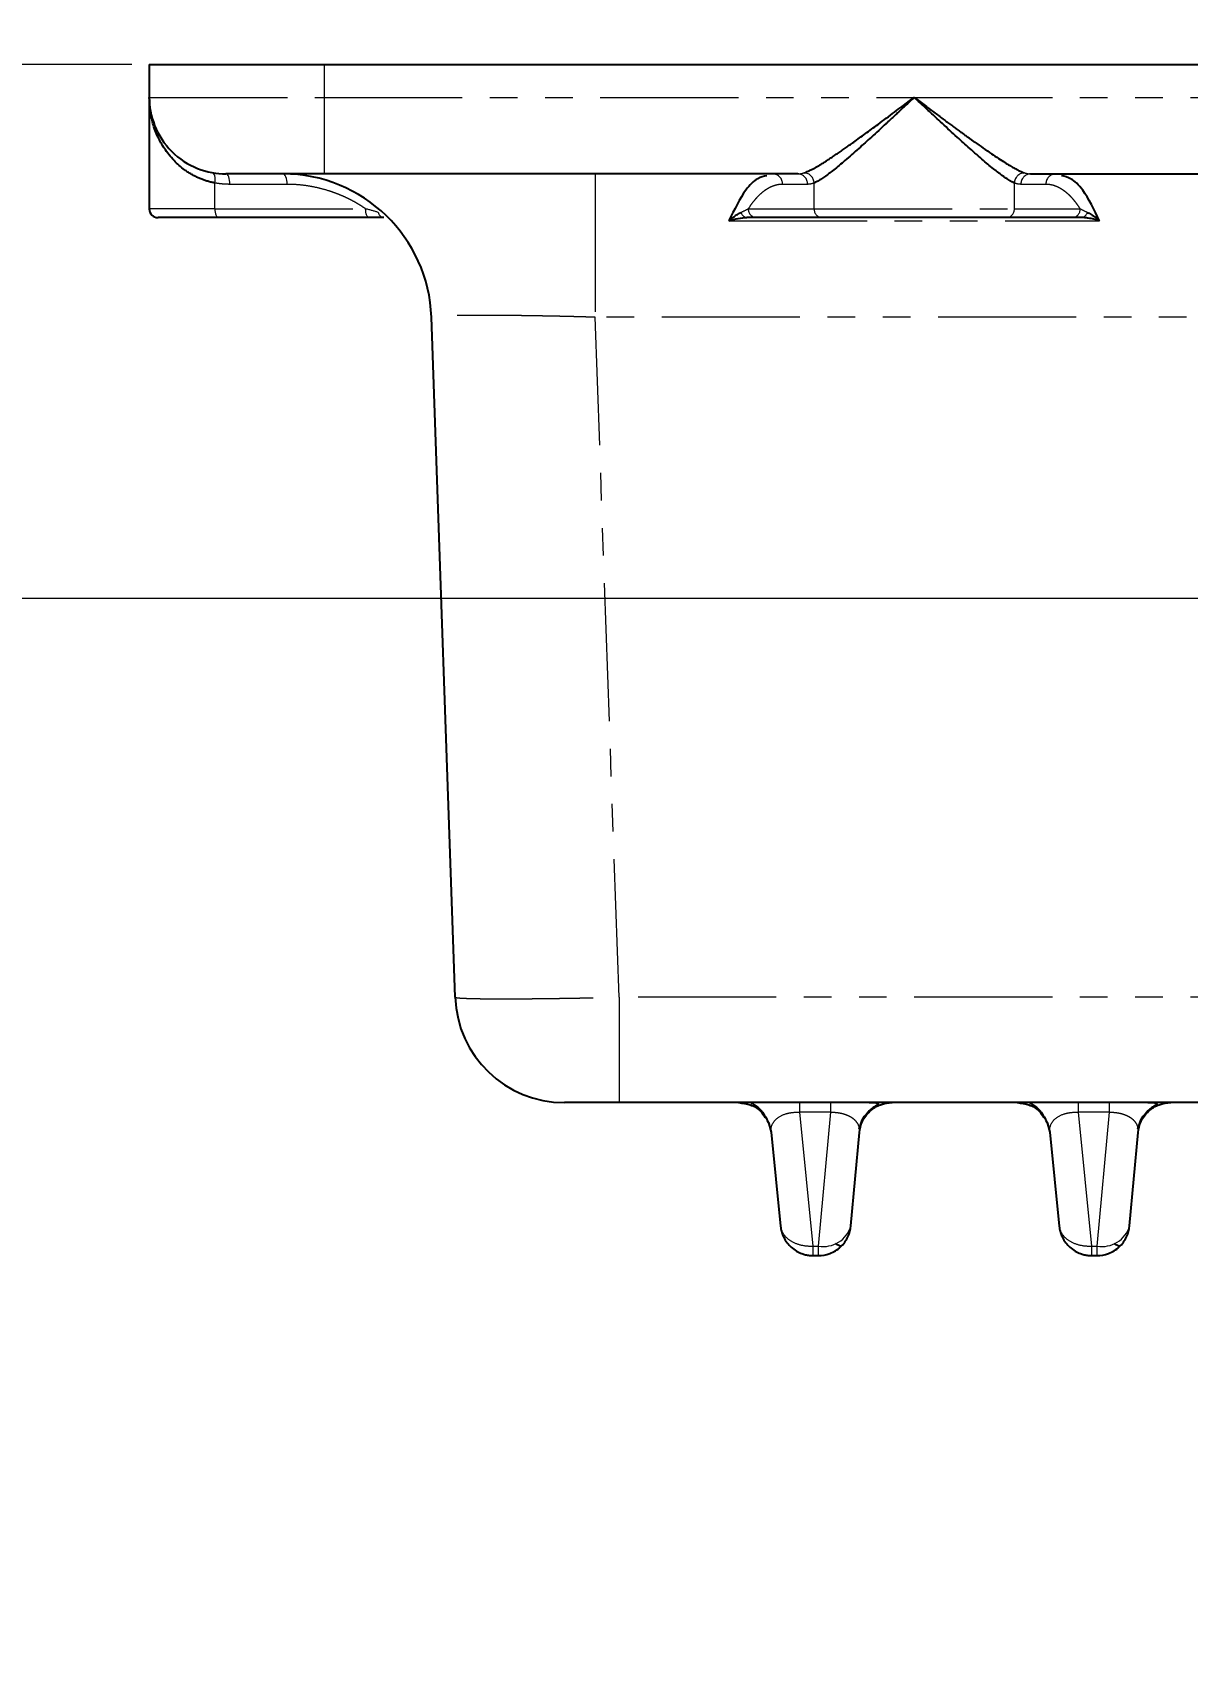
# Model space of a CAD drawing. Header units: millimetres. Extents: x 2028 to 3302, y -96 to 792.
# Drawn here: x 2218.3 to 2271.4, y 43.6 to 118 of the extents above; entities that cross this region are included whole.
import ezdxf

# ---------------------------------------------------------------- set-up
doc = ezdxf.new("R2010")
doc.units = ezdxf.units.MM
doc.linetypes.add('PHANTOM', pattern=[12.7, 6.35, -1.27, 1.27, -1.27, 1.27, -1.27])
doc.layers.get('0').update_dxf_attribs({"linetype": 'CONTINUOUS'})
doc.layers.get('Defpoints').update_dxf_attribs({"linetype": 'CONTINUOUS'})
doc.styles.get("Standard").update_dxf_attribs({"font": '', "width": 0.8})
doc.styles.get('Standard').set_extended_font_data('SimSun')
doc.dimstyles.new('111', dxfattribs={"dimtxt": 10, "dimasz": 7, "dimexe": 1.6, "dimexo": 0.8, "dimgap": 1, "dimtad": 1, "dimzin": 0, "dimdsep": 46, "dimtxsty": 'Standard', "dimcen": 0, "dimclrd": 3, "dimclre": 3, "dimclrt": 3, "dimadec": 0, "dimazin": 0, "dimtfac": 1, "dimtofl": 0, "dimtmove": 0, "dimatfit": 3, "dimfxl": 1, "dimtolj": 1, "dimlwd": 9, "dimlwe": 9, "dimarcsym": 0})

# ---------------------------------------------------------------- blocks, each defined once
blk = doc.blocks.new('*D53')
at = {"color": 3, "lineweight": 9, "transparency": 16777216}
for p, q in [((2201.018, 116.522), (2201.018, 186.988)), ((2222.87, 116.522), (2199.418, 116.522)), ((2201.018, 98.969), (2201.018, 109.522)), ((2284.033, 91.969), (2199.418, 91.969))]:
    blk.add_line(p, q, dxfattribs=at)
at = {"color": 3, "lineweight": 18, "transparency": 16777216}
for points in [[(2199.851, 109.522), (2202.185, 109.522), (2201.018, 116.522)], [(2199.851, 98.969), (2202.185, 98.969), (2201.018, 91.969)]]:
    blk.add_solid(points, dxfattribs=at)
at = {"layer": 'Defpoints', "color": 0, "lineweight": 18, "transparency": 16777216}
for p in [(2201.018, 116.522), (2223.67, 116.522), (2284.833, 91.969)]:
    blk.add_point(p, dxfattribs=at)
at = {"color": 3, "lineweight": 18, "transparency": 16777216, "insert": (2194.657, 155.255), "char_height": 10, "attachment_point": 5, "rotation": 90}
blk.add_mtext('\\A1;*24.55±0.2', dxfattribs=at)
blk = doc.blocks.new('*D55')
at = {"color": 3, "lineweight": 9, "transparency": 16777216}
for p, q in [((2277.933, 96.821), (2277.933, 127.056)), ((2291.733, 96.821), (2291.733, 127.056)), ((2270.933, 125.456), (2218.911, 125.456)), ((2298.733, 125.456), (2305.733, 125.456))]:
    blk.add_line(p, q, dxfattribs=at)
at = {"color": 3, "lineweight": 18, "transparency": 16777216}
for points in [[(2270.933, 126.622), (2270.933, 124.289), (2277.933, 125.456)], [(2298.733, 126.622), (2298.733, 124.289), (2291.733, 125.456)]]:
    blk.add_solid(points, dxfattribs=at)
at = {"layer": 'Defpoints', "color": 0, "lineweight": 18, "transparency": 16777216}
for p in [(2291.733, 125.456), (2277.933, 96.021), (2291.733, 96.021)]:
    blk.add_point(p, dxfattribs=at)
at = {"color": 3, "lineweight": 18, "transparency": 16777216, "insert": (2241.422, 137.845), "char_height": 10, "attachment_point": 5}
blk.add_mtext('\\A1;13.8\\S+0.2^ -0;', dxfattribs=at)

msp = doc.modelspace()

# ---------------------------------------------------------------- linework, layer by layer
at = {"color": 7, "linetype": 'Continuous', "lineweight": 25}
for p, q in [((2223.67, 116.522), (2231.71, 116.522)), ((2223.67, 116.522), (2223.67, 115.014)), ((2231.71, 116.522), (2481.955, 116.522)), ((2223.67, 115.014), (2223.67, 109.889)), ((2253.494, 111.497), (2231.71, 111.497)), ((2264.196, 111.497), (2318.819, 111.497)), ((2233.779, 109.487), (2226.846, 109.487)), ((2254.608, 109.487), (2251.582, 109.487)), ((2266.108, 109.487), (2263.082, 109.487)), ((2237.737, 73.634), (2236.645, 104.901)), ((2468.396, 68.784), (2245.27, 68.784)), ((2252.152, 67.804), (2252.262, 67.428)), ((2264.966, 67.804), (2265.075, 67.428)), ((2252.262, 67.428), (2252.697, 63.106)), ((2255.936, 63.122), (2256.322, 67.412)), ((2265.075, 67.428), (2265.511, 63.106)), ((2268.749, 63.122), (2269.136, 67.412)), ((2254.197, 61.749), (2254.434, 61.749)), ((2267.011, 61.749), (2267.248, 61.749))]:
    msp.add_line(p, q, dxfattribs=at)
at = {"color": 7, "linetype": 'PHANTOM', "lineweight": 18}
for p, q in [((2231.71, 116.522), (2231.71, 115.014)), ((2223.67, 115.014), (2231.71, 115.014)), ((2231.71, 115.014), (2258.845, 115.014)), ((2231.71, 115.014), (2231.71, 111.497)), ((2258.845, 115.014), (2324.17, 115.014)), ((2226.685, 109.889), (2226.685, 111.075)), ((2230.008, 111.014), (2227.381, 111.014)), ((2244.178, 111.497), (2244.178, 104.901)), ((2253.936, 111.014), (2252.789, 111.014)), ((2254.24, 109.889), (2254.24, 111.075)), ((2263.451, 109.889), (2263.451, 111.075)), ((2264.901, 111.014), (2263.754, 111.014)), ((2226.685, 109.889), (2223.67, 109.889)), ((2226.685, 109.889), (2233.618, 109.889)), ((2251.214, 109.889), (2254.24, 109.889)), ((2254.24, 109.889), (2263.451, 109.889)), ((2263.451, 109.889), (2266.477, 109.889)), ((2250.324, 109.334), (2267.367, 109.334)), ((2469.488, 104.901), (2244.178, 104.901)), ((2245.27, 73.634), (2244.178, 104.901)), ((2468.396, 73.634), (2245.27, 73.634)), ((2245.27, 73.634), (2245.27, 68.784)), ((2253.577, 68.343), (2253.577, 68.784)), ((2266.391, 68.343), (2266.391, 68.784)), ((2254.988, 68.343), (2253.577, 68.343)), ((2254.197, 62.191), (2253.577, 68.343)), ((2254.988, 68.343), (2254.434, 62.191)), ((2267.802, 68.343), (2266.391, 68.343)), ((2267.011, 62.191), (2266.391, 68.343)), ((2267.802, 68.343), (2267.248, 62.191)), ((2254.197, 62.191), (2254.434, 62.191)), ((2267.011, 62.191), (2267.248, 62.191))]:
    msp.add_line(p, q, dxfattribs=at)
at = {"color": 7, "linetype": 'PHANTOM', "lineweight": 18, "flags": 128}
for points in [[(2226.685, 111.075), (2226.695, 111.164), (2226.698, 111.25), (2226.693, 111.33), (2226.681, 111.4), (2226.663, 111.459), (2226.639, 111.505), (2226.61, 111.536), (2226.576, 111.55)], [(2227.381, 111.014), (2227.377, 111.109), (2227.366, 111.199), (2227.348, 111.282), (2227.324, 111.356), (2227.295, 111.416), (2227.262, 111.46), (2227.225, 111.488), (2227.188, 111.497)], [(2230.008, 111.014), (2230.004, 111.109), (2229.993, 111.199), (2229.976, 111.282), (2229.952, 111.356), (2229.922, 111.416), (2229.889, 111.46), (2229.853, 111.488), (2229.815, 111.497)], [(2226.685, 109.889), (2226.688, 109.81), (2226.697, 109.735), (2226.712, 109.665), (2226.732, 109.605), (2226.757, 109.555), (2226.784, 109.517), (2226.815, 109.495), (2226.846, 109.487)], [(2233.779, 109.487), (2233.747, 109.495), (2233.717, 109.517), (2233.69, 109.555), (2233.665, 109.605), (2233.645, 109.665), (2233.63, 109.735), (2233.621, 109.81), (2233.618, 109.889)]]:
    msp.add_lwpolyline(points, dxfattribs=at)
at = {"color": 7, "linetype": 'Continuous', "lineweight": 25}
for centre, radius, start, end in [((2229.815, 104.663), 6.834, 2, 90), ((2224.072, 109.889), 0.402, 180, 270), ((2242.759, 73.809), 5.025, 182, 270)]:
    msp.add_arc(centre, radius, start, end, dxfattribs=at)
at = {"color": 7, "linetype": 'PHANTOM', "lineweight": 18}
for centre, radius, start, end in [((2252.326, 111.034), 0.464, 357.61447, 87.39674), ((2253.473, 111.034), 0.464, 357.61447, 87.39674), ((2253.74, 111.053), 0.501, 2.55128, 83.33695), ((2263.951, 111.053), 0.501, 96.66411, 177.44862), ((2264.217, 111.034), 0.464, 92.60326, 182.38553), ((2265.364, 111.034), 0.464, 92.60372, 182.38604), ((2234.489, 109.779), 0.295, 190.42346, 262.73129), ((2251.185, 109.791), 0.306, 192.20027, 264.03154), ((2251.6, 109.873), 0.386, 177.61315, 267.39712), ((2254.626, 109.873), 0.386, 177.61315, 267.39712), ((2263.065, 109.873), 0.386, 272.60399, 2.38574), ((2266.091, 109.873), 0.386, 272.60399, 2.38574), ((2266.505, 109.791), 0.305, 275.96756, 347.80063), ((2254.673, 63.482), 1.313, 259.509, 344.08039), ((2267.487, 63.482), 1.313, 259.50938, 344.07975)]:
    msp.add_arc(centre, radius, start, end, dxfattribs=at)
at = {"color": 7, "linetype": 'Continuous', "lineweight": 25}
for points, knots in [([(2223.67, 115.014), (2223.67, 114.6), (2223.746, 114.153), (2224.089, 113.287), (2224.357, 112.87), (2225.044, 112.184), (2225.46, 111.915), (2226.326, 111.572), (2226.773, 111.497), (2227.188, 111.497)], [0, 0, 0, 0, 0.25, 0.25, 0.5, 0.5, 0.75, 0.75, 1, 1, 1, 1]), ([(2226.685, 111.075), (2226.63, 111.087), (2226.519, 111.11), (2226.357, 111.154), (2226.197, 111.205), (2226.039, 111.265), (2225.884, 111.332), (2225.732, 111.407), (2225.583, 111.49), (2225.437, 111.581), (2225.16, 111.773), (2224.769, 112.123), (2224.365, 112.636), (2224.045, 113.21), (2223.863, 113.697), (2223.753, 114.142), (2223.686, 114.544), (2223.676, 114.847), (2223.67, 115.014)], [0, 0, 0, 0, 0.025814, 0.052017, 0.07865, 0.105751, 0.133358, 0.161505, 0.190224, 0.219547, 0.249502, 0.365938, 0.500521, 0.617408, 0.750323, 0.813147, 0.896373, 1, 1, 1, 1]), ([(2253.798, 111.55), (2253.824, 111.56), (2253.878, 111.58), (2253.968, 111.619), (2254.065, 111.665), (2254.171, 111.719), (2254.284, 111.78), (2254.406, 111.849), (2254.535, 111.926), (2254.673, 112.01), (2254.818, 112.102), (2254.972, 112.202), (2255.133, 112.31), (2255.303, 112.425), (2255.481, 112.547), (2255.666, 112.677), (2255.86, 112.814), (2256.168, 113.033), (2256.606, 113.351), (2257.234, 113.814), (2257.799, 114.233), (2258.357, 114.648), (2258.658, 114.874), (2258.845, 115.014)], [0, 0, 0, 0, 0.025073, 0.050863, 0.077399, 0.104711, 0.132823, 0.161759, 0.191541, 0.222189, 0.253721, 0.286154, 0.319503, 0.353783, 0.389006, 0.425184, 0.462329, 0.50045, 0.599884, 0.705212, 0.841176, 0.900924, 1, 1, 1, 1]), ([(2258.845, 115.014), (2258.774, 114.948), (2258.635, 114.819), (2258.436, 114.632), (2258.251, 114.46), (2258.082, 114.303), (2257.928, 114.159), (2257.789, 114.03), (2257.666, 113.915), (2257.361, 113.632), (2256.9, 113.21), (2256.264, 112.636), (2255.68, 112.123), (2255.228, 111.744), (2254.923, 111.507), (2254.721, 111.36), (2254.54, 111.239), (2254.377, 111.141), (2254.285, 111.097), (2254.24, 111.075)], [0, 0, 0, 0, 0.041248, 0.079629, 0.115144, 0.147792, 0.177574, 0.204489, 0.228538, 0.249722, 0.382599, 0.499528, 0.634074, 0.75055, 0.803994, 0.855469, 0.905156, 0.953259, 1, 1, 1, 1]), ([(2258.845, 115.014), (2258.93, 114.951), (2259.096, 114.826), (2259.34, 114.642), (2259.574, 114.466), (2259.799, 114.297), (2260.014, 114.135), (2260.219, 113.982), (2260.414, 113.837), (2260.6, 113.7), (2260.776, 113.571), (2260.942, 113.45), (2261.099, 113.337), (2261.245, 113.231), (2261.382, 113.133), (2261.51, 113.042), (2261.854, 112.796), (2262.374, 112.43), (2262.899, 112.084), (2263.232, 111.88), (2263.428, 111.768), (2263.603, 111.676), (2263.759, 111.602), (2263.849, 111.567), (2263.893, 111.55)], [0, 0, 0, 0, 0.044708, 0.087787, 0.129236, 0.169056, 0.207247, 0.24381, 0.278745, 0.312053, 0.343735, 0.373791, 0.402223, 0.42903, 0.454216, 0.477781, 0.499727, 0.647329, 0.777391, 0.825804, 0.872175, 0.916595, 0.959165, 1, 1, 1, 1]), ([(2263.451, 111.075), (2263.426, 111.087), (2263.376, 111.11), (2263.294, 111.154), (2263.207, 111.205), (2263.112, 111.265), (2263.012, 111.332), (2262.905, 111.407), (2262.792, 111.49), (2262.672, 111.581), (2262.427, 111.773), (2262.011, 112.123), (2261.427, 112.636), (2260.791, 113.21), (2260.259, 113.697), (2259.781, 114.142), (2259.35, 114.544), (2259.025, 114.847), (2258.845, 115.014)], [0, 0, 0, 0, 0.0258139, 0.052017, 0.07865, 0.1057515, 0.1333582, 0.1615047, 0.190224, 0.2195467, 0.249502, 0.3659383, 0.5005208, 0.6174081, 0.750323, 0.8131471, 0.8963732, 1, 1, 1, 1]), ([(2231.71, 111.497), (2231.633, 111.497), (2231.48, 111.497), (2231.252, 111.497), (2231.028, 111.497), (2230.809, 111.497), (2230.594, 111.497), (2230.383, 111.497), (2230.176, 111.497), (2229.974, 111.497), (2229.776, 111.497), (2229.582, 111.497), (2229.393, 111.497), (2229.208, 111.497), (2229.027, 111.497), (2228.85, 111.497), (2228.678, 111.497), (2228.456, 111.497), (2228.199, 111.497), (2227.929, 111.497), (2227.699, 111.497), (2227.512, 111.497), (2227.366, 111.497), (2227.263, 111.497), (2227.199, 111.497), (2227.192, 111.497), (2227.188, 111.497)], [0, 0, 0, 0, 0.032601, 0.064668, 0.096272, 0.127484, 0.15838, 0.189037, 0.219534, 0.249953, 0.280374, 0.310879, 0.341548, 0.37246, 0.403693, 0.435321, 0.467418, 0.500051, 0.564687, 0.627469, 0.688992, 0.749884, 0.810795, 0.872372, 0.935244, 1, 1, 1, 1]), ([(2252.066, 111.407), (2251.928, 111.377), (2251.593, 111.304), (2250.982, 110.702), (2250.573, 109.853), (2250.324, 109.334)], [0, 0, 0, 0, 0.215183, 0.520834, 1, 1, 1, 1]), ([(2267.367, 109.334), (2267.118, 109.852), (2266.709, 110.701), (2266.098, 111.303), (2265.763, 111.376), (2265.624, 111.407)], [0, 0, 0, 0, 0.478762, 0.78389, 1, 1, 1, 1]), ([(2226.846, 109.487), (2226.779, 109.487), (2226.646, 109.487), (2226.453, 109.487), (2226.265, 109.487), (2226.082, 109.487), (2225.905, 109.487), (2225.612, 109.487), (2225.23, 109.487), (2224.814, 109.487), (2224.48, 109.487), (2224.27, 109.487), (2224.148, 109.487), (2224.084, 109.487), (2224.076, 109.487), (2224.072, 109.487)], [0, 0, 0, 0, 0.040932, 0.081686, 0.122353, 0.163027, 0.203798, 0.244757, 0.372347, 0.500034, 0.627624, 0.755311, 0.836953, 0.918271, 1, 1, 1, 1]), ([(2234.451, 109.487), (2234.421, 109.487), (2234.359, 109.487), (2234.259, 109.487), (2234.15, 109.487), (2234.034, 109.487), (2233.91, 109.487), (2233.823, 109.487), (2233.779, 109.487)], [0, 0, 0, 0, 0.15353, 0.311517, 0.474603, 0.64337, 0.818345, 1, 1, 1, 1]), ([(2250.324, 109.335), (2250.358, 109.366), (2250.423, 109.427), (2250.524, 109.507), (2250.622, 109.576), (2250.716, 109.635), (2250.804, 109.685), (2250.86, 109.713), (2250.887, 109.726)], [0, 0, 0, 0, 0.178501, 0.352846, 0.522434, 0.686835, 0.845922, 1, 1, 1, 1]), ([(2251.582, 109.487), (2251.558, 109.487), (2251.511, 109.487), (2251.431, 109.487), (2251.345, 109.487), (2251.254, 109.487), (2251.187, 109.487), (2251.154, 109.487)], [0, 0, 0, 0, 0.217174, 0.424859, 0.6239, 0.815254, 1, 1, 1, 1]), ([(2263.082, 109.487), (2263.052, 109.487), (2262.992, 109.487), (2262.89, 109.487), (2262.78, 109.487), (2262.661, 109.487), (2262.533, 109.487), (2262.301, 109.487), (2261.932, 109.487), (2261.387, 109.487), (2260.787, 109.487), (2259.949, 109.487), (2258.845, 109.487), (2257.742, 109.487), (2256.904, 109.487), (2256.304, 109.487), (2255.759, 109.487), (2255.339, 109.487), (2255.026, 109.487), (2254.794, 109.487), (2254.67, 109.487), (2254.608, 109.487)], [0, 0, 0, 0, 0.020482, 0.040874, 0.061224, 0.081576, 0.101977, 0.122473, 0.186317, 0.250209, 0.314053, 0.377946, 0.500017, 0.622088, 0.685932, 0.749824, 0.813668, 0.877561, 0.918424, 0.959115, 1, 1, 1, 1]), ([(2266.537, 109.487), (2266.509, 109.487), (2266.453, 109.487), (2266.376, 109.487), (2266.303, 109.487), (2266.233, 109.487), (2266.168, 109.487), (2266.128, 109.487), (2266.108, 109.487)], [0, 0, 0, 0, 0.15353, 0.311517, 0.474603, 0.64337, 0.818345, 1, 1, 1, 1]), ([(2267.367, 109.334), (2267.323, 109.348), (2267.237, 109.375), (2267.107, 109.409), (2266.977, 109.438), (2266.838, 109.463), (2266.69, 109.483), (2266.587, 109.485), (2266.537, 109.487)], [0, 0, 0, 0, 0.154627, 0.309551, 0.463902, 0.616887, 0.810968, 1, 1, 1, 1]), ([(2266.804, 109.726), (2266.832, 109.712), (2266.89, 109.683), (2266.983, 109.63), (2267.072, 109.574), (2267.153, 109.516), (2267.226, 109.46), (2267.296, 109.399), (2267.343, 109.356), (2267.367, 109.334)], [0, 0, 0, 0, 0.161164, 0.327718, 0.499967, 0.624841, 0.750441, 0.875687, 1, 1, 1, 1]), ([(2245.27, 68.784), (2245.217, 68.784), (2245.111, 68.784), (2244.954, 68.784), (2244.799, 68.784), (2244.645, 68.784), (2244.494, 68.784), (2244.234, 68.784), (2243.881, 68.784), (2243.482, 68.784), (2243.156, 68.784), (2242.949, 68.784), (2242.831, 68.784), (2242.77, 68.784), (2242.763, 68.784), (2242.759, 68.784)], [0, 0, 0, 0, 0.040297, 0.080281, 0.120108, 0.15994, 0.199937, 0.240257, 0.370096, 0.500058, 0.629884, 0.759859, 0.840079, 0.919698, 1, 1, 1, 1]), ([(2250.762, 68.784), (2250.945, 68.764), (2251.312, 68.722), (2251.754, 68.462), (2251.925, 68.208), (2251.993, 68.107)], [0, 0, 0, 0, 0.376231, 0.752459, 1, 1, 1, 1]), ([(2251.885, 68.784), (2251.689, 68.785), (2251.447, 68.786), (2251.344, 68.782), (2251.344, 68.769), (2251.486, 68.698), (2251.854, 68.424), (2252.061, 68.024), (2252.174, 67.805)], [0, 0, 0, 0, 0.2313014, 0.286224, 0.3529118, 0.5220093, 0.7386707, 1, 1, 1, 1]), ([(2256.316, 67.562), (2256.349, 67.687), (2256.413, 67.927), (2256.601, 68.226), (2256.807, 68.448), (2257, 68.594), (2257.143, 68.681), (2257.231, 68.74), (2257.149, 68.761), (2256.952, 68.782), (2256.702, 68.784), (2256.501, 68.784), (2256.485, 68.784)], [0, 0, 0, 0, 0.094153, 0.182021, 0.261444, 0.333399, 0.401702, 0.471604, 0.627005, 0.797189, 0.983551, 1, 1, 1, 1]), ([(2256.322, 67.412), (2256.337, 67.581), (2256.383, 67.759), (2256.545, 68.098), (2256.663, 68.258), (2256.951, 68.521), (2257.12, 68.624), (2257.473, 68.755), (2257.654, 68.784), (2257.824, 68.784)], [0, 0, 0, 0, 0.25, 0.25, 0.5, 0.5, 0.75, 0.75, 1, 1, 1, 1]), ([(2263.575, 68.784), (2263.759, 68.764), (2264.126, 68.722), (2264.568, 68.462), (2264.739, 68.208), (2264.807, 68.107)], [0, 0, 0, 0, 0.376228, 0.752458, 1, 1, 1, 1]), ([(2264.699, 68.784), (2264.503, 68.785), (2264.26, 68.786), (2264.158, 68.782), (2264.158, 68.769), (2264.299, 68.698), (2264.668, 68.424), (2264.875, 68.024), (2264.987, 67.805)], [0, 0, 0, 0, 0.231302, 0.286225, 0.352914, 0.522012, 0.738671, 1, 1, 1, 1]), ([(2269.13, 67.562), (2269.163, 67.687), (2269.227, 67.927), (2269.414, 68.226), (2269.621, 68.448), (2269.813, 68.594), (2269.957, 68.681), (2270.045, 68.74), (2269.962, 68.761), (2269.765, 68.782), (2269.516, 68.784), (2269.315, 68.784), (2269.298, 68.784)], [0, 0, 0, 0, 0.094152, 0.182021, 0.261444, 0.333399, 0.401702, 0.471604, 0.627005, 0.797189, 0.983551, 1, 1, 1, 1]), ([(2269.136, 67.412), (2269.151, 67.581), (2269.197, 67.759), (2269.359, 68.098), (2269.476, 68.258), (2269.764, 68.521), (2269.934, 68.624), (2270.286, 68.755), (2270.468, 68.784), (2270.637, 68.784)], [0, 0, 0, 0, 0.25, 0.25, 0.5, 0.5, 0.75, 0.75, 1, 1, 1, 1]), ([(2252.697, 63.106), (2252.702, 63.065), (2252.712, 62.985), (2252.738, 62.872), (2252.769, 62.77), (2252.804, 62.678), (2252.871, 62.529), (2252.989, 62.34), (2253.187, 62.126), (2253.414, 61.958), (2253.642, 61.849), (2253.845, 61.787), (2254.021, 61.755), (2254.139, 61.751), (2254.197, 61.749)], [0, 0, 0, 0, 0.055928, 0.108343, 0.156902, 0.201336, 0.241445, 0.377985, 0.500043, 0.634801, 0.758643, 0.840956, 0.921212, 1, 1, 1, 1]), ([(2254.434, 61.749), (2254.605, 61.749), (2254.787, 61.779), (2255.141, 61.912), (2255.311, 62.015), (2255.598, 62.279), (2255.714, 62.439), (2255.876, 62.777), (2255.921, 62.954), (2255.936, 63.122)], [0, 0, 0, 0, 0.25, 0.25, 0.5, 0.5, 0.75, 0.75, 1, 1, 1, 1]), ([(2265.511, 63.106), (2265.516, 63.065), (2265.526, 62.985), (2265.552, 62.872), (2265.583, 62.77), (2265.618, 62.678), (2265.685, 62.529), (2265.802, 62.34), (2266, 62.126), (2266.228, 61.958), (2266.456, 61.849), (2266.659, 61.787), (2266.835, 61.755), (2266.952, 61.751), (2267.011, 61.749)], [0, 0, 0, 0, 0.055928, 0.108343, 0.156902, 0.201336, 0.241445, 0.377985, 0.500043, 0.634801, 0.758643, 0.840956, 0.921212, 1, 1, 1, 1]), ([(2267.248, 61.749), (2267.419, 61.749), (2267.601, 61.779), (2267.954, 61.912), (2268.124, 62.015), (2268.412, 62.279), (2268.528, 62.439), (2268.689, 62.777), (2268.734, 62.954), (2268.749, 63.122)], [0, 0, 0, 0, 0.25, 0.25, 0.5, 0.5, 0.75, 0.75, 1, 1, 1, 1]), ([(2255.174, 61.947), (2255.235, 61.983), (2255.323, 62.035), (2255.408, 62.108), (2255.446, 62.147), (2255.461, 62.172), (2255.456, 62.19), (2255.385, 62.198), (2255.291, 62.265), (2255.222, 62.313)], [0, 0, 0, 0, 0.183609, 0.258757, 0.319364, 0.375292, 0.435723, 0.587148, 1, 1, 1, 1]), ([(2267.987, 61.947), (2268.049, 61.983), (2268.136, 62.035), (2268.221, 62.108), (2268.26, 62.147), (2268.275, 62.172), (2268.27, 62.19), (2268.199, 62.198), (2268.105, 62.265), (2268.036, 62.313)], [0, 0, 0, 0, 0.183614, 0.258762, 0.319366, 0.375295, 0.435726, 0.58715, 1, 1, 1, 1])]:
    msp.add_open_spline(points, degree=3, knots=knots, dxfattribs=at)
at = {"color": 7, "linetype": 'PHANTOM', "lineweight": 18}
for points, knots in [([(2227.381, 111.014), (2227.322, 111.015), (2227.206, 111.017), (2227.032, 111.029), (2226.858, 111.047), (2226.743, 111.066), (2226.685, 111.075)], [0, 0, 0, 0, 0.25043, 0.500304, 0.750027, 1, 1, 1, 1]), ([(2233.618, 109.889), (2233.552, 109.933), (2233.42, 110.023), (2233.216, 110.146), (2233.008, 110.263), (2232.795, 110.371), (2232.578, 110.471), (2232.356, 110.564), (2232.13, 110.648), (2231.823, 110.75), (2231.435, 110.856), (2230.962, 110.947), (2230.486, 111.004), (2230.168, 111.011), (2230.008, 111.014)], [0, 0, 0, 0, 0.061245, 0.122549, 0.183992, 0.245656, 0.307621, 0.369967, 0.432771, 0.496109, 0.622889, 0.748722, 0.874219, 1, 1, 1, 1]), ([(2252.789, 111.014), (2252.755, 111.014), (2252.685, 111.012), (2252.581, 110.998), (2252.477, 110.975), (2252.374, 110.943), (2252.271, 110.902), (2252.168, 110.852), (2252.066, 110.793), (2251.931, 110.703), (2251.765, 110.57), (2251.573, 110.376), (2251.389, 110.153), (2251.272, 109.977), (2251.214, 109.889)], [0, 0, 0, 0, 0.062876, 0.125612, 0.188284, 0.25097, 0.313747, 0.37669, 0.439877, 0.503382, 0.629592, 0.754009, 0.877262, 1, 1, 1, 1]), ([(2254.24, 111.075), (2254.215, 111.066), (2254.164, 111.047), (2254.089, 111.029), (2254.013, 111.017), (2253.962, 111.015), (2253.936, 111.014)], [0, 0, 0, 0, 0.249973, 0.499696, 0.74957, 1, 1, 1, 1]), ([(2263.754, 111.014), (2263.729, 111.015), (2263.678, 111.017), (2263.602, 111.029), (2263.526, 111.047), (2263.476, 111.066), (2263.451, 111.075)], [0, 0, 0, 0, 0.25043, 0.500304, 0.750027, 1, 1, 1, 1]), ([(2266.477, 109.889), (2266.448, 109.933), (2266.39, 110.023), (2266.301, 110.146), (2266.21, 110.263), (2266.118, 110.371), (2266.023, 110.471), (2265.926, 110.564), (2265.827, 110.648), (2265.693, 110.75), (2265.524, 110.856), (2265.317, 110.947), (2265.11, 111.004), (2264.971, 111.011), (2264.901, 111.014)], [0, 0, 0, 0, 0.061245, 0.122549, 0.183992, 0.245656, 0.307621, 0.369967, 0.432771, 0.496109, 0.622889, 0.748722, 0.874219, 1, 1, 1, 1]), ([(2244.178, 104.901), (2244.092, 104.904), (2243.92, 104.909), (2243.663, 104.917), (2243.406, 104.924), (2243.151, 104.931), (2242.896, 104.937), (2242.643, 104.943), (2242.392, 104.948), (2242.143, 104.953), (2241.896, 104.958), (2241.652, 104.962), (2241.411, 104.966), (2241.173, 104.97), (2240.939, 104.973), (2240.708, 104.977), (2240.482, 104.979), (2240.26, 104.982), (2240.042, 104.984), (2239.829, 104.985), (2239.622, 104.987), (2239.419, 104.988), (2239.223, 104.989), (2239.032, 104.989), (2238.847, 104.989), (2238.668, 104.989), (2238.496, 104.989), (2238.33, 104.988), (2238.171, 104.987), (2238.019, 104.985), (2237.875, 104.984), (2237.737, 104.982), (2237.607, 104.979), (2237.485, 104.977), (2237.371, 104.973), (2237.265, 104.97), (2237.166, 104.966), (2237.076, 104.962), (2236.994, 104.958), (2236.921, 104.953), (2236.856, 104.948), (2236.8, 104.943), (2236.752, 104.937), (2236.713, 104.931), (2236.682, 104.924), (2236.661, 104.917), (2236.647, 104.909), (2236.646, 104.904), (2236.645, 104.901)], [0, 0, 0, 0, 0.021769, 0.043534, 0.065295, 0.087053, 0.108807, 0.130558, 0.152306, 0.174051, 0.195793, 0.217533, 0.23927, 0.261005, 0.282739, 0.30447, 0.3262, 0.347928, 0.369655, 0.391381, 0.413106, 0.43483, 0.456554, 0.478277, 0.5, 0.521723, 0.543446, 0.56517, 0.586894, 0.608619, 0.630345, 0.652072, 0.6738, 0.69553, 0.717261, 0.738995, 0.76073, 0.782467, 0.804207, 0.825949, 0.847694, 0.869442, 0.891193, 0.912947, 0.934705, 0.956466, 0.978231, 1, 1, 1, 1]), ([(2237.737, 73.634), (2237.738, 73.632), (2237.74, 73.628), (2237.753, 73.622), (2237.775, 73.617), (2237.806, 73.612), (2237.846, 73.606), (2237.894, 73.602), (2237.951, 73.597), (2238.016, 73.593), (2238.09, 73.588), (2238.172, 73.585), (2238.262, 73.581), (2238.361, 73.578), (2238.468, 73.574), (2238.582, 73.572), (2238.704, 73.569), (2238.834, 73.567), (2238.972, 73.565), (2239.116, 73.563), (2239.268, 73.562), (2239.427, 73.561), (2239.593, 73.56), (2239.765, 73.56), (2239.944, 73.56), (2240.129, 73.56), (2240.32, 73.56), (2240.517, 73.561), (2240.719, 73.562), (2240.927, 73.563), (2241.139, 73.565), (2241.357, 73.567), (2241.579, 73.569), (2241.805, 73.572), (2242.035, 73.574), (2242.269, 73.578), (2242.507, 73.581), (2242.748, 73.585), (2242.991, 73.588), (2243.238, 73.593), (2243.487, 73.597), (2243.737, 73.602), (2243.99, 73.606), (2244.244, 73.612), (2244.5, 73.617), (2244.756, 73.622), (2245.013, 73.628), (2245.184, 73.632), (2245.27, 73.634)], [0, 0, 0, 0, 0.02174, 0.04348, 0.06522, 0.086959, 0.108699, 0.130439, 0.152178, 0.173917, 0.195656, 0.217396, 0.239135, 0.260874, 0.282613, 0.304352, 0.32609, 0.347829, 0.369568, 0.391307, 0.413045, 0.434784, 0.456523, 0.478261, 0.5, 0.521739, 0.543477, 0.565216, 0.586955, 0.608693, 0.630432, 0.652171, 0.67391, 0.695648, 0.717387, 0.739126, 0.760865, 0.782604, 0.804344, 0.826083, 0.847822, 0.869561, 0.891301, 0.913041, 0.93478, 0.95652, 0.97826, 1, 1, 1, 1]), ([(2254.988, 68.784), (2254.988, 68.784), (2254.988, 68.74), (2254.988, 68.582), (2254.988, 68.47), (2254.988, 68.343)], [0, 0, 0, 0, 0.5, 0.5, 1, 1, 1, 1]), ([(2267.802, 68.784), (2267.802, 68.784), (2267.802, 68.74), (2267.802, 68.582), (2267.802, 68.47), (2267.802, 68.343)], [0, 0, 0, 0, 0.5, 0.5, 1, 1, 1, 1]), ([(2252.262, 67.428), (2252.251, 67.536), (2252.263, 67.643), (2252.343, 67.849), (2252.41, 67.949), (2252.613, 68.13), (2252.751, 68.211), (2253.023, 68.296), (2253.124, 68.318), (2253.343, 68.345), (2253.46, 68.349), (2253.577, 68.343)], [0, 0, 0, 0, 0.25, 0.25, 0.5, 0.5, 0.75, 0.75, 0.875, 0.875, 1, 1, 1, 1]), ([(2254.988, 68.343), (2255.011, 68.343), (2255.077, 68.345), (2255.211, 68.341), (2255.382, 68.322), (2255.556, 68.284), (2255.714, 68.234), (2255.851, 68.173), (2255.955, 68.115), (2256.057, 68.04), (2256.154, 67.946), (2256.241, 67.822), (2256.298, 67.689), (2256.327, 67.552), (2256.324, 67.459), (2256.322, 67.412)], [0, 0, 0, 0, 0.018418, 0.054818, 0.110407, 0.169555, 0.233554, 0.301951, 0.373637, 0.419408, 0.522991, 0.639216, 0.757995, 0.878474, 1, 1, 1, 1]), ([(2265.075, 67.428), (2265.064, 67.536), (2265.077, 67.643), (2265.157, 67.849), (2265.223, 67.949), (2265.427, 68.13), (2265.565, 68.211), (2265.837, 68.296), (2265.938, 68.318), (2266.156, 68.345), (2266.273, 68.349), (2266.391, 68.343)], [0, 0, 0, 0, 0.25, 0.25, 0.5, 0.5, 0.75, 0.75, 0.875, 0.875, 1, 1, 1, 1]), ([(2267.802, 68.343), (2267.825, 68.343), (2267.891, 68.345), (2268.025, 68.341), (2268.196, 68.322), (2268.37, 68.284), (2268.527, 68.234), (2268.665, 68.173), (2268.768, 68.115), (2268.87, 68.04), (2268.968, 67.946), (2269.055, 67.822), (2269.112, 67.689), (2269.141, 67.552), (2269.138, 67.459), (2269.136, 67.412)], [0, 0, 0, 0, 0.0184179, 0.0548183, 0.1104066, 0.1695549, 0.233554, 0.3019512, 0.3736365, 0.4194078, 0.5229912, 0.6392159, 0.7579947, 0.8784745, 1, 1, 1, 1]), ([(2252.697, 63.106), (2252.71, 62.974), (2252.759, 62.845), (2252.921, 62.613), (2253.034, 62.509), (2253.309, 62.341), (2253.471, 62.277), (2253.821, 62.197), (2254.009, 62.181), (2254.197, 62.191)], [0, 0, 0, 0, 0.25, 0.25, 0.5, 0.5, 0.75, 0.75, 1, 1, 1, 1]), ([(2265.511, 63.106), (2265.524, 62.974), (2265.573, 62.845), (2265.735, 62.613), (2265.848, 62.509), (2266.123, 62.341), (2266.285, 62.277), (2266.635, 62.197), (2266.823, 62.181), (2267.011, 62.191)], [0, 0, 0, 0, 0.25, 0.25, 0.5, 0.5, 0.75, 0.75, 1, 1, 1, 1]), ([(2254.197, 61.749), (2254.197, 61.75), (2254.197, 61.752), (2254.197, 61.766), (2254.197, 61.786), (2254.197, 61.81), (2254.197, 61.836), (2254.197, 61.876), (2254.197, 61.93), (2254.197, 62.008), (2254.197, 62.076), (2254.197, 62.132), (2254.197, 62.161), (2254.197, 62.176), (2254.197, 62.183), (2254.197, 62.187), (2254.197, 62.189), (2254.197, 62.19), (2254.197, 62.191)], [0, 0, 0, 0, 0.1051855, 0.2017782, 0.2895834, 0.3685326, 0.4386524, 0.5000356, 0.6480202, 0.7524234, 0.8770872, 0.938799, 0.9694676, 0.9847513, 0.99238, 0.996191, 0.9980957, 1, 1, 1, 1]), ([(2254.434, 62.191), (2254.434, 62.162), (2254.434, 62.105), (2254.434, 62.029), (2254.434, 61.961), (2254.434, 61.903), (2254.434, 61.854), (2254.434, 61.815), (2254.434, 61.785), (2254.434, 61.764), (2254.434, 61.752), (2254.434, 61.75), (2254.434, 61.749)], [0, 0, 0, 0, 0.105066, 0.20993, 0.314213, 0.417546, 0.51958, 0.619988, 0.718476, 0.814783, 0.908686, 1, 1, 1, 1]), ([(2267.011, 61.749), (2267.011, 61.75), (2267.011, 61.752), (2267.011, 61.766), (2267.011, 61.786), (2267.011, 61.81), (2267.011, 61.836), (2267.011, 61.876), (2267.011, 61.93), (2267.011, 62.008), (2267.011, 62.076), (2267.011, 62.132), (2267.011, 62.161), (2267.011, 62.176), (2267.011, 62.183), (2267.011, 62.187), (2267.011, 62.189), (2267.011, 62.19), (2267.011, 62.191)], [0, 0, 0, 0, 0.105187, 0.20178, 0.289585, 0.368534, 0.438653, 0.500036, 0.648021, 0.752423, 0.877087, 0.938799, 0.969468, 0.984751, 0.99238, 0.996191, 0.998096, 1, 1, 1, 1]), ([(2267.248, 62.191), (2267.248, 62.162), (2267.248, 62.105), (2267.248, 62.029), (2267.248, 61.961), (2267.248, 61.903), (2267.248, 61.854), (2267.248, 61.815), (2267.248, 61.785), (2267.248, 61.764), (2267.248, 61.752), (2267.248, 61.75), (2267.248, 61.749)], [0, 0, 0, 0, 0.105066, 0.20993, 0.314213, 0.417546, 0.51958, 0.619988, 0.718476, 0.814783, 0.908686, 1, 1, 1, 1])]:
    msp.add_open_spline(points, degree=3, knots=knots, dxfattribs=at)
for points in [[(2253.494, 111.497), (2253.595, 111.497), (2253.697, 111.515), (2253.798, 111.55)], [(2263.893, 111.55), (2263.994, 111.515), (2264.095, 111.497), (2264.196, 111.497)], [(2234.198, 109.726), (2234.029, 109.778), (2233.832, 109.834), (2233.618, 109.889)], [(2251.214, 109.889), (2251.12, 109.834), (2251.015, 109.778), (2250.887, 109.726)], [(2266.804, 109.726), (2266.675, 109.778), (2266.57, 109.834), (2266.477, 109.889)]]:
    msp.add_open_spline(points, degree=3, dxfattribs=at)
at = {"color": 7, "linetype": 'Continuous', "lineweight": 25}
msp.add_open_spline([(2250.324, 109.334), (2250.608, 109.426), (2250.901, 109.487), (2251.154, 109.487)], degree=3, dxfattribs=at)

# ---------------------------------------------------------------- texts
at = {"insert": (2067.031, 62.583), "char_height": 12.96, "width": 405.23624, "attachment_point": 1}
msp.add_mtext('{\\C4;技术要求：\\P1、*为重点检验尺寸，其余依照“一般公差”执行。\\P2、盖板面顶杆痕低于平面；\\P3、螺丝孔可用盖板实配检验；\\P4、材质符合RoHS标准要求。}', dxfattribs=at)

# ---------------------------------------------------------------- dimensions: what is measured, and where the dimension line sits
at = {"color": 6, "lineweight": 18}
dim = msp.add_linear_dim(base=(2201.018, 116.522), p1=(2284.833, 91.969), p2=(2223.67, 116.522), angle=90, dimstyle='111', override={"dimgap": 1, "dimpost": '*<>', "dimtol": 1, "dimlim": 0, "dimtp": 0.2, "dimtm": 0.2}, dxfattribs=at)
dim.commit()
dim.dimension.update_dxf_attribs({"geometry": '*D53', "text_midpoint": (2201.018, 155.255), "dimtype": 160})
dim = msp.add_linear_dim(base=(2291.733, 125.456), p1=(2277.933, 96.021), p2=(2291.733, 96.021), dimstyle='111', override={"dimgap": 1, "dimdec": 1, "dimtol": 1, "dimlim": 0, "dimtp": 0.2, "dimtm": 1e-09}, dxfattribs=at)
dim.commit()
dim.dimension.update_dxf_attribs({"geometry": '*D55', "text_midpoint": (2241.422, 125.456), "dimtype": 160})

doc.saveas('drawing.dxf')
